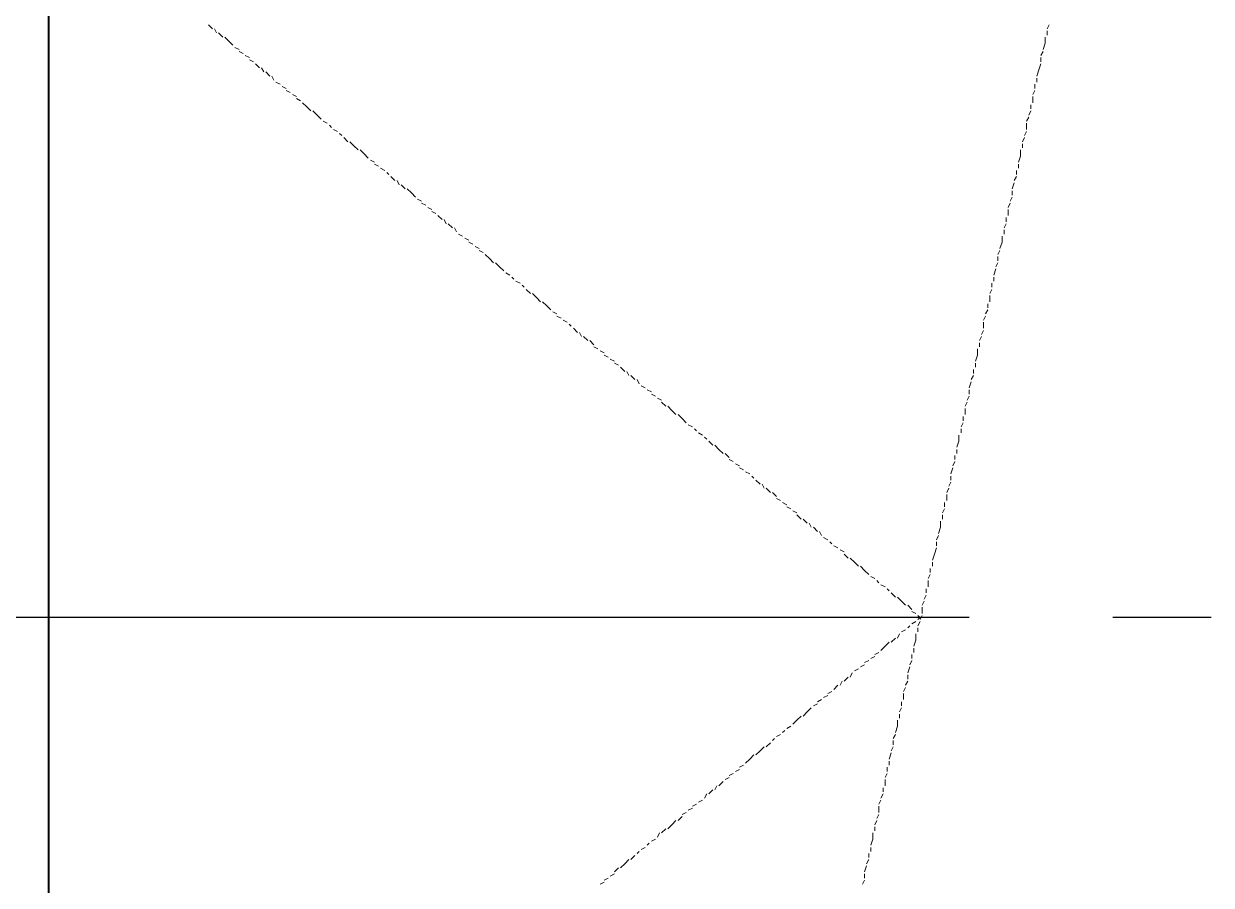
# Model space of a CAD drawing. Extents: x 0 to 604, y 0 to 420.
# Drawn here: x 259.57 to 271.82, y 336.22 to 345.11 of the extents above; entities that cross this region are included whole.
import ezdxf

# ---------------------------------------------------------------- set-up
doc = ezdxf.new("R2010")
doc.units = 0

msp = doc.modelspace()

# ---------------------------------------------------------------- linework, layer by layer
at = {"color": 7, "lineweight": 40}
msp.add_line((259.821, 397.743), (259.821, 310.219), dxfattribs=at)
at = {"color": 7, "lineweight": 25}
for p, q in [((259.821, 357.568), (259.821, 337.566)), ((269.325, 338.984), (249.322, 338.984)), ((271.822, 338.984), (270.806, 338.984))]:
    msp.add_line(p, q, dxfattribs=at)
at = {"color": 7, "lineweight": 5}
for p, q in [((259.821, 345.101), (259.821, 345.059)), ((259.821, 345.038), (259.821, 344.995)), ((261.514, 345.059), (261.472, 345.101)), ((261.557, 345.017), (261.535, 345.059)), ((261.62, 344.974), (261.578, 345.017)), ((270.15, 345.101), (270.129, 345.059)), ((270.129, 345.038), (270.129, 344.995)), ((259.821, 344.974), (259.821, 344.911)), ((259.821, 344.89), (259.821, 344.847)), ((261.683, 344.932), (261.641, 344.974)), ((261.726, 344.89), (261.683, 344.932)), ((270.108, 344.911), (270.087, 344.847)), ((270.108, 344.974), (270.108, 344.911)), ((259.821, 344.826), (259.821, 344.784)), ((259.821, 344.763), (259.821, 344.699)), ((261.789, 344.847), (261.747, 344.868)), ((261.832, 344.805), (261.789, 344.826)), ((261.895, 344.763), (261.853, 344.784)), ((270.087, 344.826), (270.065, 344.784)), ((270.065, 344.763), (270.065, 344.72)), ((259.821, 344.678), (259.821, 344.636)), ((261.938, 344.72), (261.895, 344.741)), ((262.001, 344.657), (261.959, 344.699)), ((262.043, 344.615), (262.022, 344.657)), ((270.044, 344.636), (270.023, 344.572)), ((270.065, 344.699), (270.044, 344.636)), ((259.821, 344.615), (259.821, 344.572)), ((259.821, 344.551), (259.821, 344.488)), ((262.107, 344.572), (262.065, 344.615)), ((262.149, 344.53), (262.128, 344.572)), ((262.213, 344.488), (262.17, 344.509)), ((270.023, 344.551), (270.023, 344.509)), ((259.821, 344.466), (259.821, 344.424)), ((259.821, 344.403), (259.821, 344.36)), ((262.276, 344.445), (262.234, 344.466)), ((262.318, 344.403), (262.276, 344.424)), ((262.382, 344.36), (262.34, 344.382)), ((270.002, 344.424), (269.981, 344.382)), ((270.002, 344.488), (270.002, 344.445)), ((259.821, 344.339), (259.821, 344.276)), ((262.424, 344.318), (262.382, 344.339)), ((262.488, 344.255), (262.445, 344.297)), ((269.96, 344.276), (269.96, 344.233)), ((269.981, 344.36), (269.981, 344.297)), ((259.821, 344.255), (259.821, 344.212)), ((259.821, 344.191), (259.821, 344.149)), ((262.53, 344.212), (262.488, 344.255)), ((262.594, 344.17), (262.551, 344.212)), ((262.636, 344.128), (262.594, 344.17)), ((269.938, 344.149), (269.917, 344.106)), ((269.96, 344.212), (269.938, 344.17)), ((259.821, 344.128), (259.821, 344.085)), ((259.821, 344.064), (259.821, 344.001)), ((262.699, 344.085), (262.657, 344.106)), ((262.742, 344.043), (262.721, 344.064)), ((262.805, 344.001), (262.763, 344.022)), ((269.917, 344.085), (269.917, 344.022)), ((259.821, 343.979), (259.821, 343.937)), ((259.821, 343.916), (259.821, 343.874)), ((262.848, 343.958), (262.827, 343.979)), ((262.911, 343.895), (262.869, 343.937)), ((262.975, 343.853), (262.932, 343.895)), ((269.896, 343.937), (269.875, 343.895)), ((269.917, 344.001), (269.896, 343.958)), ((259.821, 343.853), (259.821, 343.789)), ((259.821, 343.768), (259.821, 343.726)), ((263.017, 343.81), (262.975, 343.853)), ((263.08, 343.768), (263.038, 343.81)), ((263.123, 343.726), (263.08, 343.768)), ((269.854, 343.81), (269.854, 343.747)), ((269.875, 343.874), (269.875, 343.831)), ((259.821, 343.704), (259.821, 343.662)), ((263.186, 343.683), (263.144, 343.704)), ((263.229, 343.641), (263.186, 343.662)), ((269.854, 343.747), (269.833, 343.683)), ((269.833, 343.662), (269.833, 343.62)), ((259.821, 343.641), (259.821, 343.577)), ((259.821, 343.556), (259.821, 343.514)), ((263.292, 343.599), (263.25, 343.62)), ((263.334, 343.556), (263.313, 343.577)), ((263.398, 343.493), (263.356, 343.535)), ((269.812, 343.535), (269.79, 343.493)), ((269.812, 343.599), (269.812, 343.556)), ((259.821, 343.493), (259.821, 343.45)), ((259.821, 343.429), (259.821, 343.366)), ((263.44, 343.45), (263.419, 343.493)), ((263.504, 343.408), (263.461, 343.45)), ((263.567, 343.366), (263.525, 343.408)), ((269.79, 343.471), (269.769, 343.408)), ((259.821, 343.344), (259.821, 343.302)), ((259.821, 343.281), (259.821, 343.239)), ((263.61, 343.323), (263.567, 343.366)), ((263.673, 343.281), (263.631, 343.302)), ((269.769, 343.323), (269.748, 343.281)), ((269.769, 343.387), (269.769, 343.344)), ((259.821, 343.217), (259.821, 343.175)), ((259.821, 343.154), (259.821, 343.091)), ((263.716, 343.239), (263.673, 343.26)), ((263.779, 343.196), (263.737, 343.217)), ((263.821, 343.154), (263.779, 343.175)), ((269.748, 343.26), (269.727, 343.217)), ((269.727, 343.196), (269.727, 343.133)), ((259.821, 343.069), (259.821, 343.027)), ((263.885, 343.091), (263.842, 343.133)), ((263.927, 343.048), (263.906, 343.091)), ((263.991, 343.006), (263.948, 343.048)), ((269.706, 343.048), (269.685, 343.006)), ((269.706, 343.112), (269.706, 343.069)), ((259.821, 343.006), (259.821, 342.964)), ((259.821, 342.942), (259.821, 342.879)), ((264.033, 342.964), (264.012, 343.006)), ((264.096, 342.921), (264.054, 342.942)), ((269.663, 342.921), (269.663, 342.858)), ((269.685, 342.985), (269.685, 342.942)), ((259.821, 342.858), (259.821, 342.815)), ((259.821, 342.794), (259.821, 342.752)), ((264.16, 342.879), (264.118, 342.9)), ((264.202, 342.836), (264.16, 342.858)), ((264.266, 342.794), (264.224, 342.815)), ((269.663, 342.858), (269.642, 342.794)), ((259.821, 342.731), (259.821, 342.667)), ((264.308, 342.752), (264.266, 342.773)), ((264.372, 342.688), (264.329, 342.731)), ((264.414, 342.646), (264.372, 342.688)), ((269.642, 342.773), (269.621, 342.731)), ((269.621, 342.709), (269.621, 342.667)), ((259.821, 342.646), (259.821, 342.604)), ((259.821, 342.582), (259.821, 342.54)), ((264.478, 342.604), (264.435, 342.646)), ((264.52, 342.561), (264.478, 342.604)), ((269.6, 342.582), (269.579, 342.519)), ((269.621, 342.646), (269.6, 342.604)), ((259.821, 342.519), (259.821, 342.455)), ((259.821, 342.434), (259.821, 342.392)), ((264.583, 342.519), (264.541, 342.54)), ((264.626, 342.477), (264.604, 342.498)), ((264.689, 342.434), (264.647, 342.455)), ((269.558, 342.434), (269.558, 342.392)), ((269.579, 342.498), (269.579, 342.455)), ((259.821, 342.371), (259.821, 342.329)), ((259.821, 342.307), (259.821, 342.265)), ((264.731, 342.392), (264.71, 342.413)), ((264.795, 342.329), (264.753, 342.371)), ((264.858, 342.286), (264.816, 342.329)), ((269.558, 342.371), (269.536, 342.329)), ((269.536, 342.307), (269.536, 342.244)), ((259.821, 342.244), (259.821, 342.18)), ((264.901, 342.244), (264.858, 342.286)), ((264.964, 342.202), (264.922, 342.244)), ((265.007, 342.159), (264.964, 342.202)), ((269.515, 342.223), (269.515, 342.18)), ((259.821, 342.159), (259.821, 342.117)), ((259.821, 342.096), (259.821, 342.053)), ((265.07, 342.117), (265.028, 342.138)), ((265.113, 342.074), (265.07, 342.096)), ((265.176, 342.032), (265.134, 342.053)), ((269.494, 342.096), (269.473, 342.053)), ((269.515, 342.159), (269.494, 342.117)), ((259.821, 342.032), (259.821, 341.969)), ((259.821, 341.947), (259.821, 341.905)), ((265.218, 341.99), (265.197, 342.011)), ((265.282, 341.926), (265.24, 341.969)), ((269.473, 341.947), (269.452, 341.905)), ((269.473, 342.032), (269.473, 341.969)), ((259.821, 341.884), (259.821, 341.842)), ((259.821, 341.82), (259.821, 341.757)), ((265.324, 341.884), (265.303, 341.926)), ((265.388, 341.842), (265.345, 341.884)), ((265.451, 341.799), (265.409, 341.842)), ((269.452, 341.884), (269.43, 341.842)), ((269.43, 341.82), (269.43, 341.778)), ((259.821, 341.736), (259.821, 341.693)), ((265.493, 341.757), (265.451, 341.778)), ((265.557, 341.715), (265.515, 341.736)), ((265.599, 341.672), (265.557, 341.693)), ((269.409, 341.693), (269.388, 341.63)), ((269.409, 341.757), (269.409, 341.693)), ((259.821, 341.672), (259.821, 341.63)), ((259.821, 341.609), (259.821, 341.545)), ((265.663, 341.63), (265.62, 341.651)), ((265.705, 341.588), (265.663, 341.609)), ((265.769, 341.524), (265.726, 341.567)), ((269.388, 341.609), (269.388, 341.567)), ((259.821, 341.524), (259.821, 341.482)), ((259.821, 341.461), (259.821, 341.418)), ((265.811, 341.482), (265.79, 341.524)), ((265.875, 341.44), (265.832, 341.482)), ((265.917, 341.397), (265.896, 341.44)), ((269.367, 341.482), (269.346, 341.44)), ((269.367, 341.545), (269.367, 341.503)), ((259.821, 341.397), (259.821, 341.355)), ((259.821, 341.334), (259.821, 341.27)), ((265.98, 341.355), (265.938, 341.376)), ((266.044, 341.312), (266.002, 341.334)), ((269.346, 341.418), (269.325, 341.355)), ((269.325, 341.334), (269.325, 341.291)), ((259.821, 341.249), (259.821, 341.207)), ((266.086, 341.27), (266.044, 341.291)), ((266.15, 341.228), (266.107, 341.249)), ((266.192, 341.164), (266.15, 341.207)), ((269.303, 341.207), (269.282, 341.164)), ((269.325, 341.27), (269.303, 341.228)), ((259.821, 341.185), (259.821, 341.143)), ((259.821, 341.122), (259.821, 341.058)), ((266.255, 341.122), (266.213, 341.164)), ((266.298, 341.08), (266.255, 341.122)), ((266.361, 341.037), (266.319, 341.08)), ((269.282, 341.143), (269.282, 341.08)), ((259.821, 341.037), (259.821, 340.995)), ((259.821, 340.974), (259.821, 340.932)), ((266.404, 340.995), (266.361, 341.037)), ((266.467, 340.953), (266.425, 340.974)), ((269.261, 340.995), (269.24, 340.953)), ((269.261, 341.058), (269.261, 341.016)), ((259.821, 340.91), (259.821, 340.847)), ((259.821, 340.826), (259.821, 340.783)), ((266.509, 340.91), (266.488, 340.932)), ((266.573, 340.868), (266.531, 340.889)), ((266.615, 340.826), (266.594, 340.847)), ((269.219, 340.868), (269.219, 340.805)), ((269.24, 340.932), (269.24, 340.889)), ((259.821, 340.762), (259.821, 340.72)), ((266.679, 340.762), (266.637, 340.805)), ((266.742, 340.72), (266.7, 340.762)), ((266.785, 340.678), (266.742, 340.72)), ((269.219, 340.805), (269.198, 340.741)), ((269.198, 340.72), (269.198, 340.678)), ((259.821, 340.699), (259.821, 340.635)), ((259.821, 340.614), (259.821, 340.572)), ((266.848, 340.635), (266.806, 340.678)), ((266.89, 340.593), (266.848, 340.614)), ((269.176, 340.593), (269.155, 340.55)), ((269.176, 340.656), (269.176, 340.614)), ((259.821, 340.55), (259.821, 340.508)), ((259.821, 340.487), (259.821, 340.445)), ((266.954, 340.55), (266.912, 340.572)), ((266.996, 340.508), (266.954, 340.529)), ((267.06, 340.466), (267.017, 340.487)), ((269.155, 340.529), (269.134, 340.466)), ((259.821, 340.423), (259.821, 340.36)), ((259.821, 340.339), (259.821, 340.296)), ((267.102, 340.423), (267.081, 340.445)), ((267.166, 340.36), (267.123, 340.402)), ((267.208, 340.318), (267.187, 340.36)), ((269.134, 340.381), (269.113, 340.339)), ((269.134, 340.445), (269.134, 340.402)), ((259.821, 340.275), (259.821, 340.233)), ((267.272, 340.275), (267.229, 340.318)), ((267.335, 340.233), (267.293, 340.275)), ((269.113, 340.318), (269.092, 340.275)), ((269.092, 340.254), (269.092, 340.191)), ((259.821, 340.212), (259.821, 340.148)), ((259.821, 340.127), (259.821, 340.085)), ((267.377, 340.191), (267.335, 340.212)), ((267.441, 340.148), (267.399, 340.17)), ((267.483, 340.106), (267.441, 340.127)), ((269.071, 340.106), (269.05, 340.064)), ((269.071, 340.17), (269.071, 340.127)), ((259.821, 340.064), (259.821, 340.021)), ((259.821, 340), (259.821, 339.937)), ((267.547, 340.064), (267.504, 340.085)), ((267.589, 340), (267.547, 340.043)), ((267.652, 339.958), (267.61, 340)), ((269.028, 339.979), (269.028, 339.916)), ((269.05, 340.043), (269.05, 340)), ((259.821, 339.916), (259.821, 339.873)), ((259.821, 339.852), (259.821, 339.81)), ((267.695, 339.916), (267.674, 339.958)), ((267.758, 339.873), (267.716, 339.916)), ((267.801, 339.831), (267.779, 339.873)), ((269.028, 339.916), (269.007, 339.852)), ((259.821, 339.788), (259.821, 339.725)), ((267.864, 339.788), (267.822, 339.81)), ((267.906, 339.746), (267.885, 339.767)), ((267.97, 339.704), (267.928, 339.725)), ((269.007, 339.831), (268.986, 339.788)), ((268.986, 339.767), (268.986, 339.725)), ((259.821, 339.704), (259.821, 339.661)), ((259.821, 339.64), (259.821, 339.598)), ((268.033, 339.661), (267.991, 339.683)), ((268.076, 339.598), (268.033, 339.64)), ((268.965, 339.64), (268.944, 339.577)), ((268.986, 339.704), (268.965, 339.64)), ((259.821, 339.577), (259.821, 339.534)), ((259.821, 339.513), (259.821, 339.45)), ((268.139, 339.556), (268.097, 339.598)), ((268.182, 339.513), (268.139, 339.556)), ((268.245, 339.471), (268.203, 339.513)), ((268.923, 339.492), (268.923, 339.45)), ((268.944, 339.556), (268.944, 339.513)), ((259.821, 339.429), (259.821, 339.386)), ((259.821, 339.365), (259.821, 339.323)), ((268.288, 339.429), (268.245, 339.471)), ((268.351, 339.386), (268.309, 339.407)), ((268.393, 339.344), (268.372, 339.365)), ((268.923, 339.429), (268.901, 339.386)), ((268.901, 339.365), (268.901, 339.302)), ((259.821, 339.302), (259.821, 339.238)), ((268.457, 339.302), (268.414, 339.323)), ((268.499, 339.259), (268.478, 339.281)), ((268.563, 339.196), (268.52, 339.238)), ((268.88, 339.281), (268.88, 339.238)), ((259.821, 339.217), (259.821, 339.175)), ((259.821, 339.154), (259.821, 339.111)), ((268.626, 339.154), (268.584, 339.196)), ((268.668, 339.111), (268.626, 339.154)), ((268.732, 339.069), (268.69, 339.111)), ((268.859, 339.154), (268.838, 339.111)), ((268.88, 339.217), (268.859, 339.175)), ((259.821, 339.09), (259.821, 339.026)), ((259.821, 339.005), (259.821, 338.963)), ((268.774, 339.026), (268.732, 339.048)), ((268.817, 338.984), (268.795, 339.005)), ((268.838, 339.005), (268.817, 338.963)), ((268.838, 339.09), (268.838, 339.026)), ((259.821, 338.942), (259.821, 338.899)), ((259.821, 338.878), (259.821, 338.815)), ((268.69, 338.878), (268.711, 338.899)), ((268.732, 338.921), (268.774, 338.942)), ((268.795, 338.963), (268.817, 338.984)), ((268.817, 338.942), (268.795, 338.899)), ((268.795, 338.878), (268.795, 338.836)), ((259.821, 338.794), (259.821, 338.751)), ((268.52, 338.73), (268.563, 338.772)), ((268.584, 338.772), (268.605, 338.815)), ((268.626, 338.836), (268.668, 338.857)), ((268.774, 338.751), (268.753, 338.688)), ((268.774, 338.815), (268.774, 338.751)), ((259.821, 338.73), (259.821, 338.688)), ((259.821, 338.667), (259.821, 338.624)), ((268.351, 338.603), (268.393, 338.624)), ((268.414, 338.646), (268.457, 338.688)), ((268.457, 338.688), (268.499, 338.73)), ((268.753, 338.667), (268.753, 338.624)), ((259.821, 338.603), (259.821, 338.54)), ((259.821, 338.519), (259.821, 338.476)), ((268.203, 338.476), (268.245, 338.497)), ((268.245, 338.519), (268.288, 338.54)), ((268.309, 338.561), (268.351, 338.582)), ((268.732, 338.54), (268.711, 338.497)), ((268.732, 338.603), (268.732, 338.561)), ((259.821, 338.455), (259.821, 338.413)), ((259.821, 338.392), (259.821, 338.328)), ((268.097, 338.37), (268.118, 338.413)), ((268.139, 338.434), (268.182, 338.455)), ((268.711, 338.476), (268.69, 338.413)), ((268.69, 338.392), (268.69, 338.349)), ((259.821, 338.307), (259.821, 338.264)), ((267.928, 338.243), (267.97, 338.286)), ((267.991, 338.286), (268.012, 338.328)), ((268.033, 338.328), (268.076, 338.37)), ((268.668, 338.264), (268.647, 338.222)), ((268.69, 338.328), (268.668, 338.286)), ((259.821, 338.243), (259.821, 338.201)), ((259.821, 338.18), (259.821, 338.116)), ((267.758, 338.116), (267.801, 338.137)), ((267.822, 338.159), (267.864, 338.18)), ((267.864, 338.201), (267.906, 338.222)), ((268.647, 338.201), (268.647, 338.137)), ((259.821, 338.095), (259.821, 338.053)), ((259.821, 338.032), (259.821, 337.989)), ((267.61, 337.968), (267.652, 338.01)), ((267.652, 338.01), (267.695, 338.053)), ((267.716, 338.074), (267.758, 338.095)), ((268.626, 338.053), (268.605, 338.01)), ((268.626, 338.116), (268.626, 338.074)), ((259.821, 337.968), (259.821, 337.905)), ((267.504, 337.884), (267.547, 337.926)), ((267.547, 337.926), (267.589, 337.968)), ((268.584, 337.926), (268.584, 337.862)), ((268.605, 337.989), (268.605, 337.947)), ((259.821, 337.884), (259.821, 337.841)), ((259.821, 337.82), (259.821, 337.778)), ((267.335, 337.757), (267.377, 337.778)), ((267.399, 337.799), (267.42, 337.82)), ((267.441, 337.841), (267.483, 337.862)), ((268.563, 337.778), (268.541, 337.735)), ((268.584, 337.862), (268.563, 337.799)), ((259.821, 337.757), (259.821, 337.714)), ((259.821, 337.693), (259.821, 337.63)), ((267.166, 337.608), (267.208, 337.651)), ((267.229, 337.651), (267.272, 337.693)), ((267.293, 337.714), (267.314, 337.735)), ((268.541, 337.651), (268.52, 337.608)), ((268.541, 337.714), (268.541, 337.672)), ((259.821, 337.608), (259.821, 337.566)), ((259.821, 337.545), (259.821, 337.502)), ((267.017, 337.481), (267.06, 337.524)), ((267.06, 337.524), (267.102, 337.566)), ((267.123, 337.566), (267.166, 337.608)), ((268.52, 337.587), (268.499, 337.524)), ((259.821, 337.481), (259.821, 337.418)), ((259.821, 337.397), (259.821, 337.354)), ((266.912, 337.397), (266.954, 337.418)), ((266.954, 337.439), (266.996, 337.46)), ((268.478, 337.439), (268.478, 337.397)), ((268.499, 337.502), (268.499, 337.46)), ((259.821, 337.333), (259.821, 337.291)), ((266.742, 337.248), (266.785, 337.291)), ((266.806, 337.312), (266.848, 337.333)), ((266.848, 337.354), (266.89, 337.375)), ((268.478, 337.375), (268.457, 337.333)), ((268.457, 337.312), (268.457, 337.248)), ((259.821, 337.27), (259.821, 337.206)), ((259.821, 337.185), (259.821, 337.143)), ((266.594, 337.122), (266.615, 337.164)), ((266.637, 337.164), (266.679, 337.206)), ((266.7, 337.206), (266.721, 337.248)), ((268.436, 337.164), (268.414, 337.122)), ((268.436, 337.227), (268.436, 337.185)), ((259.821, 337.122), (259.821, 337.079)), ((259.821, 337.058), (259.821, 336.995)), ((266.467, 337.037), (266.509, 337.058)), ((266.531, 337.079), (266.573, 337.1)), ((268.414, 337.1), (268.393, 337.058)), ((268.393, 337.037), (268.393, 336.973)), ((259.821, 336.973), (259.821, 336.931)), ((259.821, 336.91), (259.821, 336.867)), ((266.319, 336.889), (266.361, 336.931)), ((266.361, 336.952), (266.404, 336.973)), ((266.425, 336.995), (266.467, 337.016)), ((268.393, 336.952), (268.372, 336.91)), ((259.821, 336.846), (259.821, 336.804)), ((259.821, 336.783), (259.821, 336.719)), ((266.15, 336.762), (266.192, 336.804)), ((266.213, 336.804), (266.255, 336.846)), ((266.255, 336.846), (266.298, 336.889)), ((268.372, 336.889), (268.351, 336.846)), ((268.351, 336.825), (268.351, 336.783)), ((259.821, 336.698), (259.821, 336.656)), ((266.044, 336.677), (266.086, 336.698)), ((266.107, 336.719), (266.128, 336.762)), ((268.33, 336.698), (268.309, 336.635)), ((268.33, 336.762), (268.33, 336.698)), ((259.821, 336.635), (259.821, 336.592)), ((259.821, 336.571), (259.821, 336.508)), ((265.896, 336.55), (265.917, 336.571)), ((265.938, 336.592), (265.98, 336.613)), ((266.002, 336.635), (266.023, 336.656)), ((268.288, 336.55), (268.288, 336.508)), ((268.309, 336.613), (268.309, 336.571)), ((259.821, 336.486), (259.821, 336.444)), ((259.821, 336.423), (259.821, 336.381)), ((265.726, 336.402), (265.769, 336.444)), ((265.769, 336.444), (265.811, 336.486)), ((265.832, 336.486), (265.875, 336.529)), ((268.266, 336.423), (268.245, 336.36)), ((268.288, 336.486), (268.266, 336.444)), ((259.821, 336.36), (259.821, 336.296)), ((265.557, 336.275), (265.599, 336.296)), ((265.62, 336.317), (265.663, 336.338)), ((265.663, 336.36), (265.705, 336.402)), ((268.245, 336.338), (268.245, 336.296)), ((259.821, 336.275), (259.821, 336.233)), ((265.515, 336.233), (265.557, 336.254)), ((268.245, 336.275), (268.224, 336.233))]:
    msp.add_line(p, q, dxfattribs=at)

doc.saveas('drawing.dxf')
